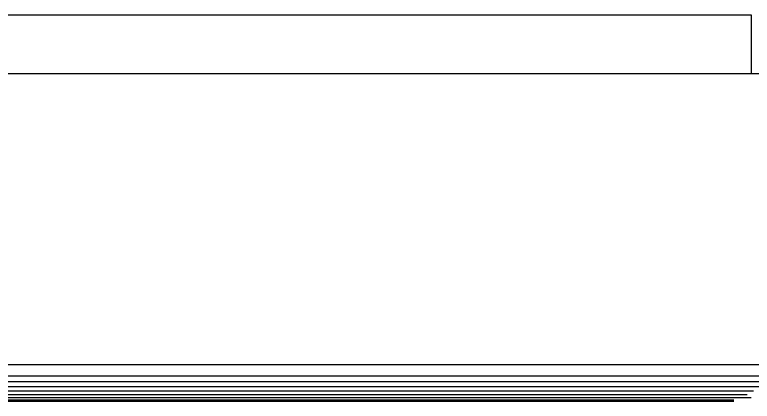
# Model space of a CAD drawing. Header units: millimetres. Extents: x -1283 to 2747, y -259 to 2557.
# Drawn here: x 1746.4 to 1821.8, y 2061.4 to 2100.9 of the extents above; entities that cross this region are included whole.
import ezdxf

# ---------------------------------------------------------------- set-up
doc = ezdxf.new("R2010")
doc.units = ezdxf.units.MM
doc.header["$MEASUREMENT"] = 0
doc.layers.add('Utwórz2D linie widoczne', color=7, linetype='Continuous', true_color=0x000000)

msp = doc.modelspace()

# ---------------------------------------------------------------- linework, layer by layer
at = {"layer": 'Utwórz2D linie widoczne'}
for p, q in [((1517.649, 2100.89), (1821.65, 2100.89)), ((1821.65, 2100.89), (1821.65, 2094.89)), ((1479.65, 2094.89), (1859.65, 2094.89)), ((1479.65, 2065.182), (1859.65, 2065.182)), ((1479.85, 2064.008), (1859.449, 2064.008)), ((1480.049, 2063.457), (1859.15, 2063.457)), ((1480.35, 2062.948), (1858.85, 2062.948)), ((1480.75, 2062.495), (1821.889, 2062.495)), ((1481.149, 2062.108), (1821.25, 2062.108)), ((1481.75, 2061.796), (1821.65, 2061.796)), ((1482.25, 2061.568), (1819.889, 2061.568)), ((1482.85, 2061.429), (1819.889, 2061.429))]:
    msp.add_line(p, q, dxfattribs=at)

doc.saveas('drawing.dxf')
